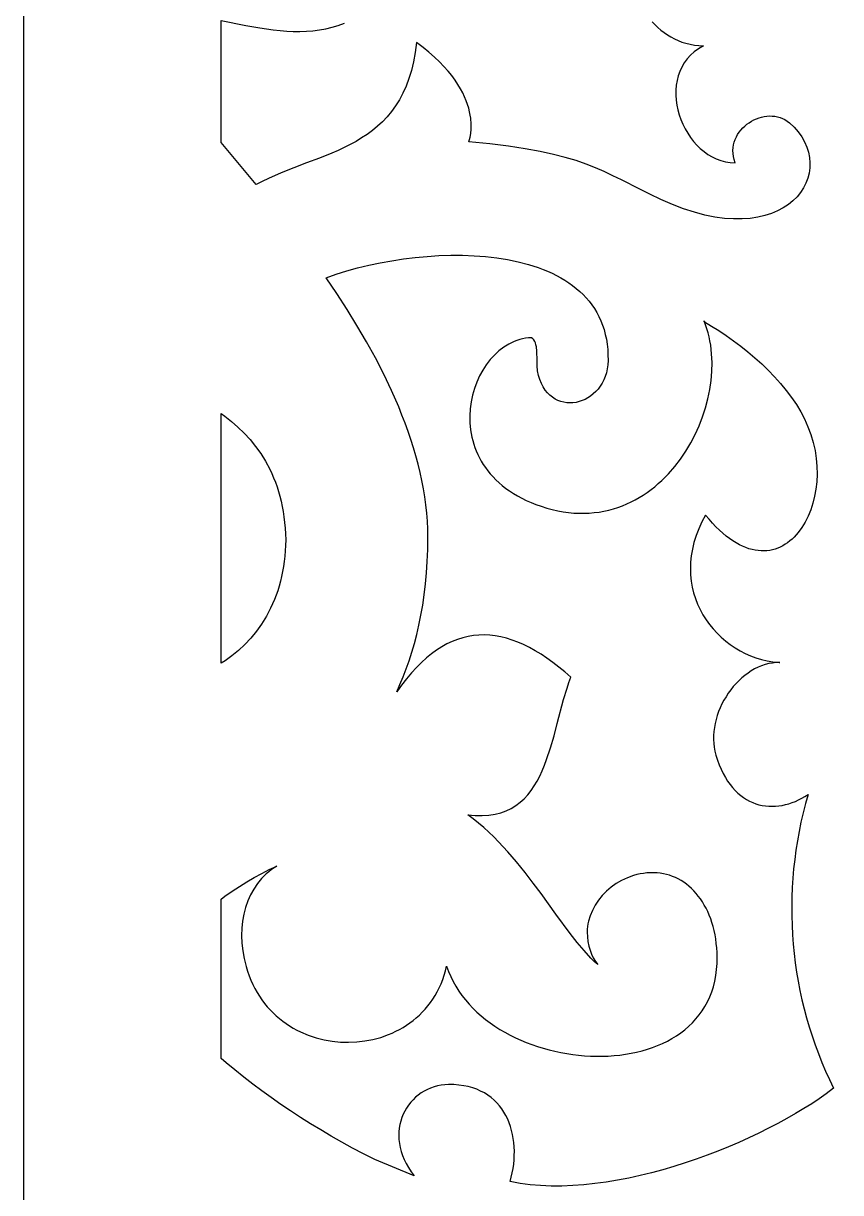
# Model space of a CAD drawing. Extents: x 2655 to 3655, y -2457 to -457.
# Drawn here: x 2654.7 to 2861.3, y -1436.6 to -1140.9 of the extents above; entities that cross this region are included whole.
import ezdxf

# ---------------------------------------------------------------- set-up
doc = ezdxf.new("R2010")
doc.units = 0
doc.layers.add('LAYER_1', color=18, linetype='CONTINUOUS')

msp = doc.modelspace()

# ---------------------------------------------------------------- linework, layer by layer
at = {"layer": 'LAYER_1'}
for points in [[(2654.71, -2456.51), (3654.71, -2456.51), (3654.71, -456.51), (2654.71, -456.51)], [(2765.72, -1199.57), (2768.66, -1199.68), (2771.54, -1199.89), (2774.38, -1200.22), (2777.14, -1200.65), (2779.82, -1201.21), (2782.41, -1201.89), (2784.9, -1202.69), (2786.1, -1203.13), (2787.27, -1203.62), (2788.41, -1204.13), (2789.52, -1204.68), (2790.59, -1205.26), (2791.63, -1205.87), (2792.62, -1206.53), (2793.58, -1207.21), (2794.5, -1207.93), (2795.38, -1208.69), (2796.21, -1209.49), (2797, -1210.32), (2797.74, -1211.19), (2798.44, -1212.1), (2799.09, -1213.05), (2799.68, -1214.03), (2800.22, -1215.06), (2800.71, -1216.12), (2801.15, -1217.23), (2801.53, -1218.37), (2801.85, -1219.56), (2802.11, -1220.79), (2802.31, -1222.06), (2802.45, -1223.38), (2802.52, -1224.74), (2802.53, -1226.14), (2802.53, -1226.14), (2802.47, -1227.23), (2802.33, -1228.27), (2802.11, -1229.27), (2801.81, -1230.2), (2801.45, -1231.09), (2801.03, -1231.91), (2800.54, -1232.68), (2800.01, -1233.39), (2799.43, -1234.04), (2798.8, -1234.62), (2798.14, -1235.15), (2797.44, -1235.6), (2796.72, -1235.99), (2795.98, -1236.32), (2795.22, -1236.57), (2794.45, -1236.75), (2793.67, -1236.86), (2792.89, -1236.9), (2792.12, -1236.85), (2791.35, -1236.74), (2790.6, -1236.54), (2789.86, -1236.27), (2789.15, -1235.91), (2788.47, -1235.47), (2787.83, -1234.94), (2787.22, -1234.33), (2786.66, -1233.63), (2786.15, -1232.85), (2785.69, -1231.97), (2785.29, -1231), (2784.96, -1229.94), (2784.7, -1228.78), (2784.7, -1228.78), (2784.63, -1227.5), (2784.61, -1226.21), (2784.55, -1223.77), (2784.42, -1222.69), (2784.32, -1222.2), (2784.17, -1221.74), (2783.99, -1221.34), (2783.77, -1220.98), (2783.49, -1220.67), (2783.15, -1220.42), (2783.15, -1220.42), (2782.4, -1220.47), (2781.66, -1220.56), (2780.93, -1220.7), (2780.21, -1220.88), (2779.51, -1221.1), (2778.81, -1221.36), (2777.47, -1222), (2776.18, -1222.8), (2774.96, -1223.72), (2773.81, -1224.78), (2772.74, -1225.95), (2771.76, -1227.23), (2770.86, -1228.61), (2770.06, -1230.08), (2769.36, -1231.62), (2768.77, -1233.23), (2768.28, -1234.9), (2767.92, -1236.61), (2767.69, -1238.36), (2767.58, -1240.13), (2767.61, -1241.92), (2767.78, -1243.72), (2768.1, -1245.52), (2768.32, -1246.41), (2768.57, -1247.29), (2768.87, -1248.18), (2769.21, -1249.05), (2769.59, -1249.91), (2770.01, -1250.77), (2770.47, -1251.61), (2770.98, -1252.44), (2771.53, -1253.26), (2772.12, -1254.07), (2772.77, -1254.85), (2773.46, -1255.62), (2774.19, -1256.37), (2774.97, -1257.1), (2775.81, -1257.81), (2776.69, -1258.5), (2777.62, -1259.16), (2778.6, -1259.8), (2779.64, -1260.41), (2780.73, -1260.99), (2781.87, -1261.55), (2783.06, -1262.07), (2784.31, -1262.57), (2785.61, -1263.03), (2785.61, -1263.03), (2787.04, -1263.47), (2788.45, -1263.85), (2789.84, -1264.17), (2791.22, -1264.42), (2792.57, -1264.6), (2793.91, -1264.73), (2795.23, -1264.79), (2796.52, -1264.8), (2797.8, -1264.74), (2799.06, -1264.64), (2800.3, -1264.48), (2801.51, -1264.26), (2802.71, -1263.99), (2803.88, -1263.68), (2805.03, -1263.31), (2806.16, -1262.9), (2807.27, -1262.44), (2808.35, -1261.94), (2809.41, -1261.4), (2810.45, -1260.81), (2811.46, -1260.18), (2812.44, -1259.52), (2813.41, -1258.82), (2814.34, -1258.08), (2815.25, -1257.31), (2816.14, -1256.51), (2817, -1255.67), (2817.83, -1254.81), (2819.41, -1253), (2820.88, -1251.08), (2822.23, -1249.08), (2823.47, -1247), (2824.58, -1244.85), (2825.58, -1242.65), (2826.44, -1240.41), (2827.18, -1238.13), (2827.79, -1235.83), (2828.26, -1233.53), (2828.59, -1231.23), (2828.78, -1228.94), (2828.83, -1226.68), (2828.73, -1224.45), (2828.63, -1223.36), (2828.49, -1222.28), (2828.31, -1221.22), (2828.09, -1220.17), (2827.83, -1219.14), (2827.53, -1218.13), (2827.2, -1217.14), (2826.9, -1216.37), (2826.88, -1216.36), (2826.88, -1216.36), (2826.82, -1216.18), (2826.82, -1216.18), (2826.82, -1216.18), (2826.9, -1216.37), (2828.72, -1217.45), (2830.57, -1218.62), (2832.43, -1219.86), (2834.27, -1221.17), (2836.1, -1222.55), (2837.91, -1223.99), (2839.67, -1225.49), (2841.39, -1227.05), (2843.06, -1228.65), (2844.65, -1230.3), (2846.18, -1231.99), (2847.61, -1233.72), (2848.95, -1235.49), (2850.19, -1237.29), (2851.31, -1239.11), (2852.25, -1240.96), (2852.19, -1240.96), (2853.09, -1242.92), (2853.83, -1244.91), (2854.42, -1246.92), (2854.87, -1248.93), (2855.18, -1250.93), (2855.36, -1252.92), (2855.4, -1254.88), (2855.31, -1256.81), (2855.11, -1258.69), (2854.78, -1260.51), (2854.35, -1262.27), (2853.8, -1263.95), (2853.15, -1265.54), (2852.41, -1267.03), (2851.57, -1268.41), (2850.63, -1269.68), (2849.62, -1270.81), (2849.08, -1271.32), (2848.52, -1271.8), (2847.94, -1272.24), (2847.34, -1272.65), (2846.73, -1273.01), (2846.1, -1273.33), (2845.45, -1273.61), (2844.79, -1273.84), (2844.11, -1274.03), (2843.41, -1274.17), (2842.7, -1274.27), (2841.98, -1274.31), (2841.24, -1274.31), (2840.49, -1274.25), (2839.73, -1274.14), (2838.95, -1273.98), (2838.17, -1273.76), (2837.37, -1273.48), (2836.57, -1273.14), (2835.75, -1272.75), (2834.93, -1272.29), (2834.1, -1271.78), (2833.26, -1271.19), (2832.41, -1270.55), (2831.56, -1269.84), (2830.7, -1269.06), (2829.83, -1268.21), (2828.97, -1267.29), (2828.09, -1266.3), (2827.22, -1265.24), (2827.22, -1265.24), (2826.27, -1266.99), (2825.47, -1268.73), (2824.81, -1270.46), (2824.27, -1272.17), (2823.86, -1273.86), (2823.57, -1275.53), (2823.4, -1277.18), (2823.35, -1278.8), (2823.41, -1280.39), (2823.57, -1281.94), (2823.83, -1283.46), (2824.19, -1284.95), (2824.65, -1286.39), (2825.2, -1287.79), (2825.83, -1289.15), (2826.54, -1290.45), (2827.33, -1291.71), (2828.19, -1292.91), (2829.12, -1294.06), (2830.12, -1295.14), (2831.18, -1296.16), (2832.29, -1297.12), (2833.46, -1298.01), (2834.67, -1298.84), (2835.93, -1299.58), (2837.23, -1300.26), (2838.57, -1300.85), (2839.94, -1301.36), (2841.33, -1301.79), (2842.75, -1302.14), (2844.19, -1302.39), (2845.83, -1302.56), (2846.02, -1302.56), (2845.07, -1302.57), (2844.13, -1302.66), (2843.2, -1302.82), (2842.28, -1303.06), (2841.37, -1303.36), (2840.48, -1303.73), (2839.61, -1304.16), (2838.76, -1304.65), (2837.94, -1305.19), (2837.14, -1305.79), (2836.36, -1306.43), (2835.61, -1307.13), (2834.9, -1307.86), (2834.21, -1308.64), (2833.56, -1309.45), (2832.95, -1310.3), (2832.38, -1311.18), (2831.85, -1312.08), (2831.35, -1313.01), (2830.91, -1313.97), (2830.51, -1314.94), (2830.16, -1315.92), (2829.86, -1316.92), (2829.61, -1317.92), (2829.42, -1318.94), (2829.29, -1319.95), (2829.21, -1320.97), (2829.2, -1321.98), (2829.25, -1322.98), (2829.36, -1323.98), (2829.54, -1324.96), (2829.79, -1325.92), (2829.79, -1325.92), (2830.2, -1327.2), (2830.65, -1328.4), (2831.13, -1329.53), (2831.65, -1330.59), (2832.2, -1331.58), (2832.78, -1332.51), (2833.39, -1333.36), (2834.03, -1334.15), (2834.69, -1334.88), (2835.38, -1335.55), (2836.08, -1336.15), (2836.81, -1336.68), (2837.56, -1337.16), (2838.33, -1337.58), (2839.11, -1337.94), (2839.9, -1338.24), (2840.71, -1338.48), (2841.53, -1338.66), (2842.35, -1338.8), (2843.19, -1338.87), (2844.02, -1338.89), (2844.87, -1338.86), (2845.71, -1338.78), (2846.55, -1338.65), (2847.4, -1338.47), (2848.23, -1338.24), (2849.07, -1337.96), (2849.9, -1337.64), (2850.71, -1337.26), (2851.52, -1336.85), (2852.32, -1336.39), (2853.11, -1335.88), (2852.46, -1338.2), (2851.86, -1340.54), (2851.32, -1342.88), (2850.84, -1345.23), (2850.41, -1347.59), (2850.04, -1349.95), (2849.73, -1352.32), (2849.47, -1354.7), (2849.26, -1357.07), (2849.11, -1359.46), (2849.02, -1361.84), (2848.98, -1364.22), (2848.99, -1366.6), (2849.06, -1368.98), (2849.18, -1371.35), (2849.36, -1373.72), (2849.6, -1376.09), (2849.88, -1378.45), (2850.23, -1380.8), (2850.62, -1383.14), (2851.07, -1385.48), (2851.58, -1387.8), (2852.14, -1390.11), (2852.75, -1392.4), (2853.41, -1394.68), (2854.13, -1396.95), (2854.91, -1399.2), (2855.73, -1401.43), (2856.61, -1403.65), (2857.54, -1405.84), (2858.53, -1408.01), (2859.57, -1410.16), (2857.72, -1411.57), (2855.94, -1412.82), (2854.04, -1414.08), (2852.03, -1415.33), (2849.93, -1416.59), (2847.74, -1417.84), (2845.45, -1419.08), (2843.09, -1420.31), (2840.66, -1421.52), (2838.15, -1422.7), (2835.58, -1423.86), (2832.96, -1424.98), (2830.29, -1426.07), (2827.57, -1427.11), (2824.81, -1428.11), (2822.02, -1429.06), (2819.2, -1429.95), (2816.36, -1430.79), (2813.51, -1431.56), (2810.65, -1432.26), (2807.78, -1432.89), (2804.92, -1433.45), (2802.07, -1433.92), (2799.23, -1434.3), (2796.41, -1434.6), (2793.62, -1434.8), (2790.87, -1434.9), (2788.15, -1434.9), (2785.47, -1434.79), (2782.85, -1434.57), (2780.28, -1434.23), (2777.78, -1433.76), (2777.78, -1433.76), (2778.07, -1432.66), (2778.32, -1431.56), (2778.52, -1430.46), (2778.68, -1429.35), (2778.78, -1428.25), (2778.84, -1427.15), (2778.85, -1426.06), (2778.82, -1424.98), (2778.73, -1423.92), (2778.59, -1422.87), (2778.41, -1421.84), (2778.17, -1420.84), (2777.89, -1419.85), (2777.55, -1418.89), (2777.16, -1417.97), (2776.72, -1417.07), (2776.22, -1416.21), (2775.68, -1415.39), (2775.08, -1414.6), (2774.42, -1413.86), (2773.71, -1413.16), (2772.95, -1412.51), (2772.14, -1411.92), (2771.26, -1411.37), (2770.33, -1410.88), (2769.35, -1410.45), (2768.31, -1410.08), (2767.21, -1409.77), (2766.05, -1409.53), (2764.84, -1409.36), (2763.57, -1409.26), (2762.23, -1409.23), (2762.23, -1409.23), (2761.28, -1409.28), (2760.34, -1409.39), (2759.42, -1409.57), (2758.54, -1409.82), (2757.68, -1410.12), (2756.85, -1410.48), (2756.05, -1410.9), (2755.29, -1411.37), (2754.57, -1411.9), (2753.89, -1412.47), (2753.25, -1413.08), (2752.65, -1413.74), (2752.1, -1414.45), (2751.6, -1415.19), (2751.15, -1415.96), (2750.75, -1416.77), (2750.41, -1417.61), (2750.13, -1418.48), (2749.91, -1419.38), (2749.75, -1420.3), (2749.66, -1421.24), (2749.63, -1422.2), (2749.67, -1423.17), (2749.78, -1424.16), (2749.97, -1425.17), (2750.23, -1426.18), (2750.58, -1427.19), (2751, -1428.21), (2751.5, -1429.24), (2752.1, -1430.26), (2752.77, -1431.28), (2753.54, -1432.29), (2753.54, -1432.29), (2743.55, -1428.23), (2740.72, -1426.78), (2737.95, -1425.31), (2735.22, -1423.81), (2732.53, -1422.28), (2729.89, -1420.73), (2727.3, -1419.15), (2724.75, -1417.54), (2722.25, -1415.91), (2719.79, -1414.25), (2717.38, -1412.56), (2715.02, -1410.85), (2712.7, -1409.11), (2710.42, -1407.35), (2708.19, -1405.56), (2706.01, -1403.75), (2704.71, -1402.63), (2704.71, -1362.35), (2705.66, -1361.65), (2707.48, -1360.39), (2709.33, -1359.17), (2711.2, -1358), (2713.08, -1356.89), (2714.98, -1355.84), (2716.89, -1354.87), (2718.8, -1353.99), (2718.09, -1354.45), (2717.4, -1354.93), (2716.74, -1355.45), (2716.11, -1356), (2714.94, -1357.17), (2713.88, -1358.45), (2712.94, -1359.82), (2712.13, -1361.29), (2711.44, -1362.83), (2710.87, -1364.46), (2710.43, -1366.15), (2710.12, -1367.91), (2709.94, -1369.72), (2709.88, -1371.59), (2709.97, -1373.5), (2710.18, -1375.44), (2710.53, -1377.41), (2711.02, -1379.41), (2711.02, -1379.41), (2711.38, -1380.6), (2711.78, -1381.75), (2712.22, -1382.86), (2712.7, -1383.94), (2713.22, -1384.97), (2713.78, -1385.97), (2714.38, -1386.93), (2715.01, -1387.85), (2715.67, -1388.73), (2716.37, -1389.57), (2717.1, -1390.38), (2717.86, -1391.15), (2718.64, -1391.88), (2719.45, -1392.57), (2720.29, -1393.22), (2721.15, -1393.84), (2722.03, -1394.42), (2722.93, -1394.96), (2723.86, -1395.46), (2724.8, -1395.93), (2726.72, -1396.74), (2728.7, -1397.41), (2730.73, -1397.92), (2732.78, -1398.28), (2734.85, -1398.49), (2736.93, -1398.56), (2739.01, -1398.47), (2741.06, -1398.23), (2743.1, -1397.84), (2745.09, -1397.31), (2747.03, -1396.62), (2747.98, -1396.22), (2748.91, -1395.79), (2749.82, -1395.31), (2750.71, -1394.8), (2751.58, -1394.25), (2752.43, -1393.67), (2753.26, -1393.05), (2754.06, -1392.39), (2754.83, -1391.69), (2755.57, -1390.96), (2756.28, -1390.19), (2756.96, -1389.38), (2757.61, -1388.54), (2758.23, -1387.66), (2758.8, -1386.74), (2759.34, -1385.79), (2759.84, -1384.8), (2760.31, -1383.77), (2760.73, -1382.7), (2761.1, -1381.6), (2761.43, -1380.46), (2761.72, -1379.29), (2761.72, -1379.29), (2762.2, -1380.63), (2762.75, -1381.92), (2763.37, -1383.19), (2764.06, -1384.41), (2764.8, -1385.6), (2765.61, -1386.74), (2766.48, -1387.85), (2767.4, -1388.92), (2768.37, -1389.95), (2769.4, -1390.94), (2770.47, -1391.89), (2771.59, -1392.8), (2772.75, -1393.67), (2773.95, -1394.5), (2775.19, -1395.29), (2776.46, -1396.04), (2777.77, -1396.74), (2779.11, -1397.4), (2780.47, -1398.02), (2781.86, -1398.6), (2783.27, -1399.13), (2784.71, -1399.63), (2786.16, -1400.07), (2787.63, -1400.48), (2789.11, -1400.84), (2790.6, -1401.15), (2792.09, -1401.42), (2793.6, -1401.64), (2795.1, -1401.82), (2796.61, -1401.96), (2798.11, -1402.04), (2799.61, -1402.08), (2801.11, -1402.08), (2802.59, -1402.03), (2804.06, -1401.92), (2805.51, -1401.78), (2806.95, -1401.58), (2808.37, -1401.34), (2809.77, -1401.04), (2811.14, -1400.7), (2812.48, -1400.31), (2813.8, -1399.87), (2815.08, -1399.38), (2816.33, -1398.84), (2817.54, -1398.25), (2818.71, -1397.6), (2819.84, -1396.91), (2820.92, -1396.17), (2821.96, -1395.37), (2822.95, -1394.52), (2823.88, -1393.62), (2824.76, -1392.67), (2825.58, -1391.66), (2826.35, -1390.6), (2827.05, -1389.49), (2827.68, -1388.32), (2828.25, -1387.1), (2828.75, -1385.83), (2829.18, -1384.5), (2829.53, -1383.11), (2829.8, -1381.67), (2830, -1380.18), (2830.11, -1378.62), (2830.13, -1377.02), (2830.13, -1377.02), (2830.1, -1375.83), (2830.03, -1374.67), (2829.92, -1373.54), (2829.77, -1372.43), (2829.59, -1371.36), (2829.36, -1370.31), (2829.11, -1369.29), (2828.82, -1368.3), (2828.49, -1367.35), (2828.13, -1366.42), (2827.74, -1365.53), (2827.33, -1364.68), (2826.88, -1363.85), (2826.4, -1363.07), (2825.9, -1362.31), (2825.37, -1361.6), (2824.81, -1360.92), (2824.23, -1360.28), (2823.63, -1359.68), (2823.01, -1359.11), (2822.36, -1358.59), (2821.69, -1358.11), (2821.01, -1357.67), (2820.3, -1357.27), (2819.58, -1356.91), (2818.85, -1356.6), (2818.09, -1356.33), (2817.32, -1356.11), (2816.54, -1355.93), (2815.75, -1355.8), (2814.95, -1355.72), (2814.13, -1355.68), (2814.13, -1355.68), (2813.24, -1355.69), (2812.36, -1355.75), (2811.5, -1355.85), (2810.65, -1355.99), (2809.82, -1356.17), (2809.01, -1356.39), (2807.45, -1356.94), (2805.98, -1357.62), (2804.59, -1358.43), (2803.3, -1359.35), (2802.12, -1360.37), (2801.05, -1361.48), (2800.1, -1362.66), (2799.27, -1363.91), (2798.58, -1365.21), (2798.03, -1366.55), (2797.62, -1367.91), (2797.47, -1368.6), (2797.36, -1369.3), (2797.3, -1369.99), (2797.27, -1370.68), (2797.27, -1370.68), (2797.31, -1371.92), (2797.45, -1373.11), (2797.67, -1374.23), (2797.98, -1375.3), (2798.37, -1376.3), (2798.82, -1377.24), (2799.34, -1378.11), (2799.93, -1378.92), (2799.06, -1378.12), (2798.19, -1377.26), (2796.47, -1375.37), (2794.73, -1373.29), (2792.98, -1371.05), (2789.38, -1366.17), (2785.61, -1360.95), (2783.62, -1358.29), (2781.56, -1355.62), (2779.42, -1352.97), (2777.19, -1350.38), (2774.84, -1347.86), (2773.63, -1346.64), (2772.39, -1345.45), (2771.11, -1344.29), (2769.81, -1343.17), (2768.47, -1342.09), (2767.07, -1341.05), (2768.95, -1341.22), (2770.73, -1341.25), (2772.41, -1341.13), (2773.97, -1340.89), (2775.43, -1340.51), (2776.78, -1340.02), (2778.04, -1339.41), (2779.21, -1338.7), (2780.29, -1337.88), (2781.3, -1336.97), (2782.22, -1335.97), (2783.08, -1334.9), (2783.87, -1333.74), (2784.6, -1332.52), (2785.28, -1331.24), (2785.9, -1329.9), (2786.48, -1328.51), (2787.02, -1327.08), (2788, -1324.12), (2788.88, -1321.06), (2789.69, -1317.97), (2791.3, -1311.88), (2792.18, -1308.98), (2792.65, -1307.59), (2793.16, -1306.25), (2793.16, -1306.25), (2791.62, -1304.92), (2790.1, -1303.67), (2788.59, -1302.51), (2787.08, -1301.44), (2785.59, -1300.45), (2784.11, -1299.55), (2782.64, -1298.74), (2781.18, -1298.02), (2779.73, -1297.39), (2778.3, -1296.85), (2776.87, -1296.4), (2775.45, -1296.05), (2774.04, -1295.79), (2772.64, -1295.63), (2771.25, -1295.56), (2769.88, -1295.59), (2768.51, -1295.72), (2767.15, -1295.94), (2765.8, -1296.27), (2764.46, -1296.69), (2763.13, -1297.22), (2761.81, -1297.85), (2760.5, -1298.58), (2759.19, -1299.41), (2757.9, -1300.35), (2756.62, -1301.39), (2755.34, -1302.54), (2754.07, -1303.8), (2752.82, -1305.16), (2751.57, -1306.64), (2750.33, -1308.22), (2749.1, -1309.91), (2749.93, -1308.08), (2750.73, -1306.16), (2751.5, -1304.17), (2752.23, -1302.11), (2752.93, -1299.96), (2753.57, -1297.74), (2754.18, -1295.43), (2754.73, -1293.05), (2755.23, -1290.58), (2755.67, -1288.03), (2756.06, -1285.39), (2756.38, -1282.67), (2756.64, -1279.86), (2756.82, -1276.96), (2756.94, -1273.97), (2756.98, -1270.9), (2756.98, -1270.9), (2756.95, -1268.85), (2756.85, -1266.8), (2756.69, -1264.75), (2756.47, -1262.7), (2756.19, -1260.64), (2755.86, -1258.58), (2755.46, -1256.51), (2755.01, -1254.45), (2754.51, -1252.38), (2753.96, -1250.31), (2753.35, -1248.24), (2752.69, -1246.17), (2751.99, -1244.1), (2751.24, -1242.03), (2750.44, -1239.96), (2749.6, -1237.89), (2747.79, -1233.76), (2745.82, -1229.63), (2743.7, -1225.52), (2741.44, -1221.42), (2739.06, -1217.34), (2736.56, -1213.28), (2733.96, -1209.24), (2731.26, -1205.23), (2733.82, -1204.35), (2736.48, -1203.53), (2739.22, -1202.78), (2742.04, -1202.1), (2744.91, -1201.49), (2747.83, -1200.95), (2750.79, -1200.5), (2753.77, -1200.13), (2756.77, -1199.85), (2759.77, -1199.66), (2762.76, -1199.57)], [(2705.63, -1240.25), (2707.33, -1241.61), (2708.96, -1243.04), (2710.52, -1244.57), (2712.01, -1246.18), (2713.4, -1247.89), (2714.71, -1249.71), (2715.91, -1251.63), (2717, -1253.66), (2717.51, -1254.72), (2717.98, -1255.82), (2718.43, -1256.94), (2718.84, -1258.09), (2719.22, -1259.28), (2719.57, -1260.5), (2719.88, -1261.76), (2720.16, -1263.05), (2720.4, -1264.37), (2720.6, -1265.73), (2720.77, -1267.13), (2720.89, -1268.56), (2720.98, -1270.03), (2721.03, -1271.54), (2721.03, -1271.54), (2721, -1272.93), (2720.93, -1274.3), (2720.82, -1275.64), (2720.67, -1276.96), (2720.49, -1278.26), (2720.26, -1279.53), (2720, -1280.78), (2719.71, -1282), (2719.37, -1283.19), (2719.01, -1284.37), (2718.61, -1285.51), (2718.18, -1286.63), (2717.71, -1287.73), (2717.22, -1288.8), (2716.14, -1290.85), (2714.94, -1292.8), (2713.63, -1294.64), (2712.23, -1296.37), (2710.72, -1297.98), (2709.13, -1299.48), (2707.45, -1300.86), (2705.7, -1302.12), (2704.71, -1302.73), (2704.71, -1239.58)]]:
    msp.add_lwpolyline(points, close=True, dxfattribs=at)
msp.add_lwpolyline([(2813.72, -1140.51), (2814.43, -1141.27), (2815.17, -1141.98), (2815.93, -1142.65), (2816.73, -1143.27), (2817.56, -1143.84), (2818.43, -1144.37), (2819.33, -1144.84), (2820.26, -1145.27), (2821.23, -1145.64), (2822.23, -1145.95), (2823.28, -1146.21), (2824.36, -1146.41), (2825.48, -1146.56), (2826.65, -1146.64), (2826.65, -1146.64), (2825.44, -1147.34), (2824.35, -1148.12), (2823.39, -1148.98), (2822.54, -1149.91), (2821.81, -1150.9), (2821.19, -1151.96), (2820.69, -1153.06), (2820.29, -1154.2), (2819.99, -1155.38), (2819.79, -1156.59), (2819.7, -1157.82), (2819.69, -1159.06), (2819.78, -1160.32), (2819.95, -1161.57), (2820.21, -1162.82), (2820.55, -1164.05), (2820.97, -1165.26), (2821.47, -1166.44), (2822.04, -1167.59), (2822.68, -1168.7), (2823.38, -1169.76), (2824.15, -1170.76), (2824.98, -1171.7), (2825.87, -1172.57), (2826.81, -1173.36), (2827.8, -1174.07), (2828.84, -1174.69), (2829.92, -1175.21), (2831.05, -1175.62), (2832.22, -1175.92), (2833.42, -1176.1), (2834.65, -1176.15), (2834.65, -1176.15), (2834.4, -1175.36), (2834.23, -1174.58), (2834.14, -1173.81), (2834.12, -1173.06), (2834.17, -1172.33), (2834.28, -1171.62), (2834.46, -1170.94), (2834.69, -1170.27), (2834.98, -1169.63), (2835.31, -1169.02), (2835.7, -1168.44), (2836.13, -1167.89), (2836.6, -1167.38), (2837.11, -1166.89), (2837.65, -1166.45), (2838.21, -1166.04), (2838.81, -1165.67), (2839.43, -1165.34), (2840.06, -1165.06), (2840.72, -1164.82), (2841.38, -1164.63), (2842.05, -1164.48), (2842.73, -1164.39), (2843.4, -1164.34), (2844.08, -1164.35), (2844.74, -1164.42), (2845.4, -1164.54), (2846.05, -1164.72), (2846.68, -1164.96), (2847.28, -1165.27), (2847.87, -1165.64), (2848.42, -1166.07), (2848.42, -1166.07), (2849.62, -1167.2), (2850.65, -1168.39), (2851.53, -1169.62), (2852.25, -1170.89), (2852.81, -1172.19), (2853.23, -1173.5), (2853.49, -1174.83), (2853.6, -1176.16), (2853.56, -1177.48), (2853.38, -1178.79), (2853.05, -1180.07), (2852.58, -1181.31), (2851.97, -1182.52), (2851.22, -1183.67), (2850.33, -1184.76), (2849.3, -1185.78), (2848.14, -1186.73), (2846.85, -1187.58), (2845.43, -1188.34), (2843.88, -1189), (2842.2, -1189.54), (2840.4, -1189.96), (2838.47, -1190.24), (2836.42, -1190.39), (2834.25, -1190.39), (2831.97, -1190.23), (2829.56, -1189.9), (2827.04, -1189.39), (2824.41, -1188.7), (2821.66, -1187.82), (2818.81, -1186.73), (2815.85, -1185.44), (2815.85, -1185.44), (2813.09, -1184.12), (2810.56, -1182.86), (2805.96, -1180.52), (2803.77, -1179.44), (2801.59, -1178.41), (2799.36, -1177.44), (2797.01, -1176.51), (2794.49, -1175.64), (2791.74, -1174.82), (2788.71, -1174.05), (2785.34, -1173.32), (2781.58, -1172.64), (2777.36, -1172.01), (2772.62, -1171.42), (2767.32, -1170.87), (2767.32, -1170.87), (2767.5, -1170.33), (2767.66, -1169.68), (2767.82, -1168.8), (2767.92, -1167.71), (2767.94, -1166.41), (2767.82, -1164.93), (2767.7, -1164.13), (2767.54, -1163.28), (2767.32, -1162.4), (2767.04, -1161.47), (2766.69, -1160.52), (2766.28, -1159.53), (2765.8, -1158.51), (2765.24, -1157.46), (2764.59, -1156.38), (2763.85, -1155.28), (2763.02, -1154.15), (2762.09, -1153), (2761.05, -1151.84), (2759.9, -1150.65), (2758.64, -1149.45), (2757.26, -1148.24), (2755.76, -1147.02), (2754.12, -1145.78), (2754.12, -1145.78), (2753.79, -1148.29), (2753.36, -1150.64), (2752.83, -1152.83), (2752.2, -1154.89), (2751.48, -1156.8), (2750.68, -1158.59), (2749.79, -1160.25), (2748.82, -1161.79), (2747.78, -1163.23), (2746.68, -1164.56), (2745.5, -1165.79), (2744.27, -1166.94), (2742.98, -1168), (2741.63, -1168.99), (2740.24, -1169.91), (2738.81, -1170.77), (2737.34, -1171.57), (2735.83, -1172.32), (2734.29, -1173.04), (2732.73, -1173.71), (2729.55, -1175), (2726.32, -1176.22), (2723.07, -1177.45), (2719.85, -1178.73), (2716.68, -1180.13), (2715.12, -1180.88), (2713.6, -1181.69), (2713.59, -1181.69), (2704.71, -1171.01), (2704.71, -1140.23), (2710.98, -1141.46), (2714.47, -1142.08), (2717.9, -1142.57), (2719.6, -1142.75), (2721.29, -1142.89), (2722.96, -1142.97), (2724.63, -1142.98), (2726.28, -1142.93), (2727.91, -1142.81), (2729.54, -1142.6), (2731.15, -1142.31), (2732.75, -1141.92), (2734.33, -1141.43), (2735.9, -1140.84)], dxfattribs=at)

doc.saveas('drawing.dxf')
